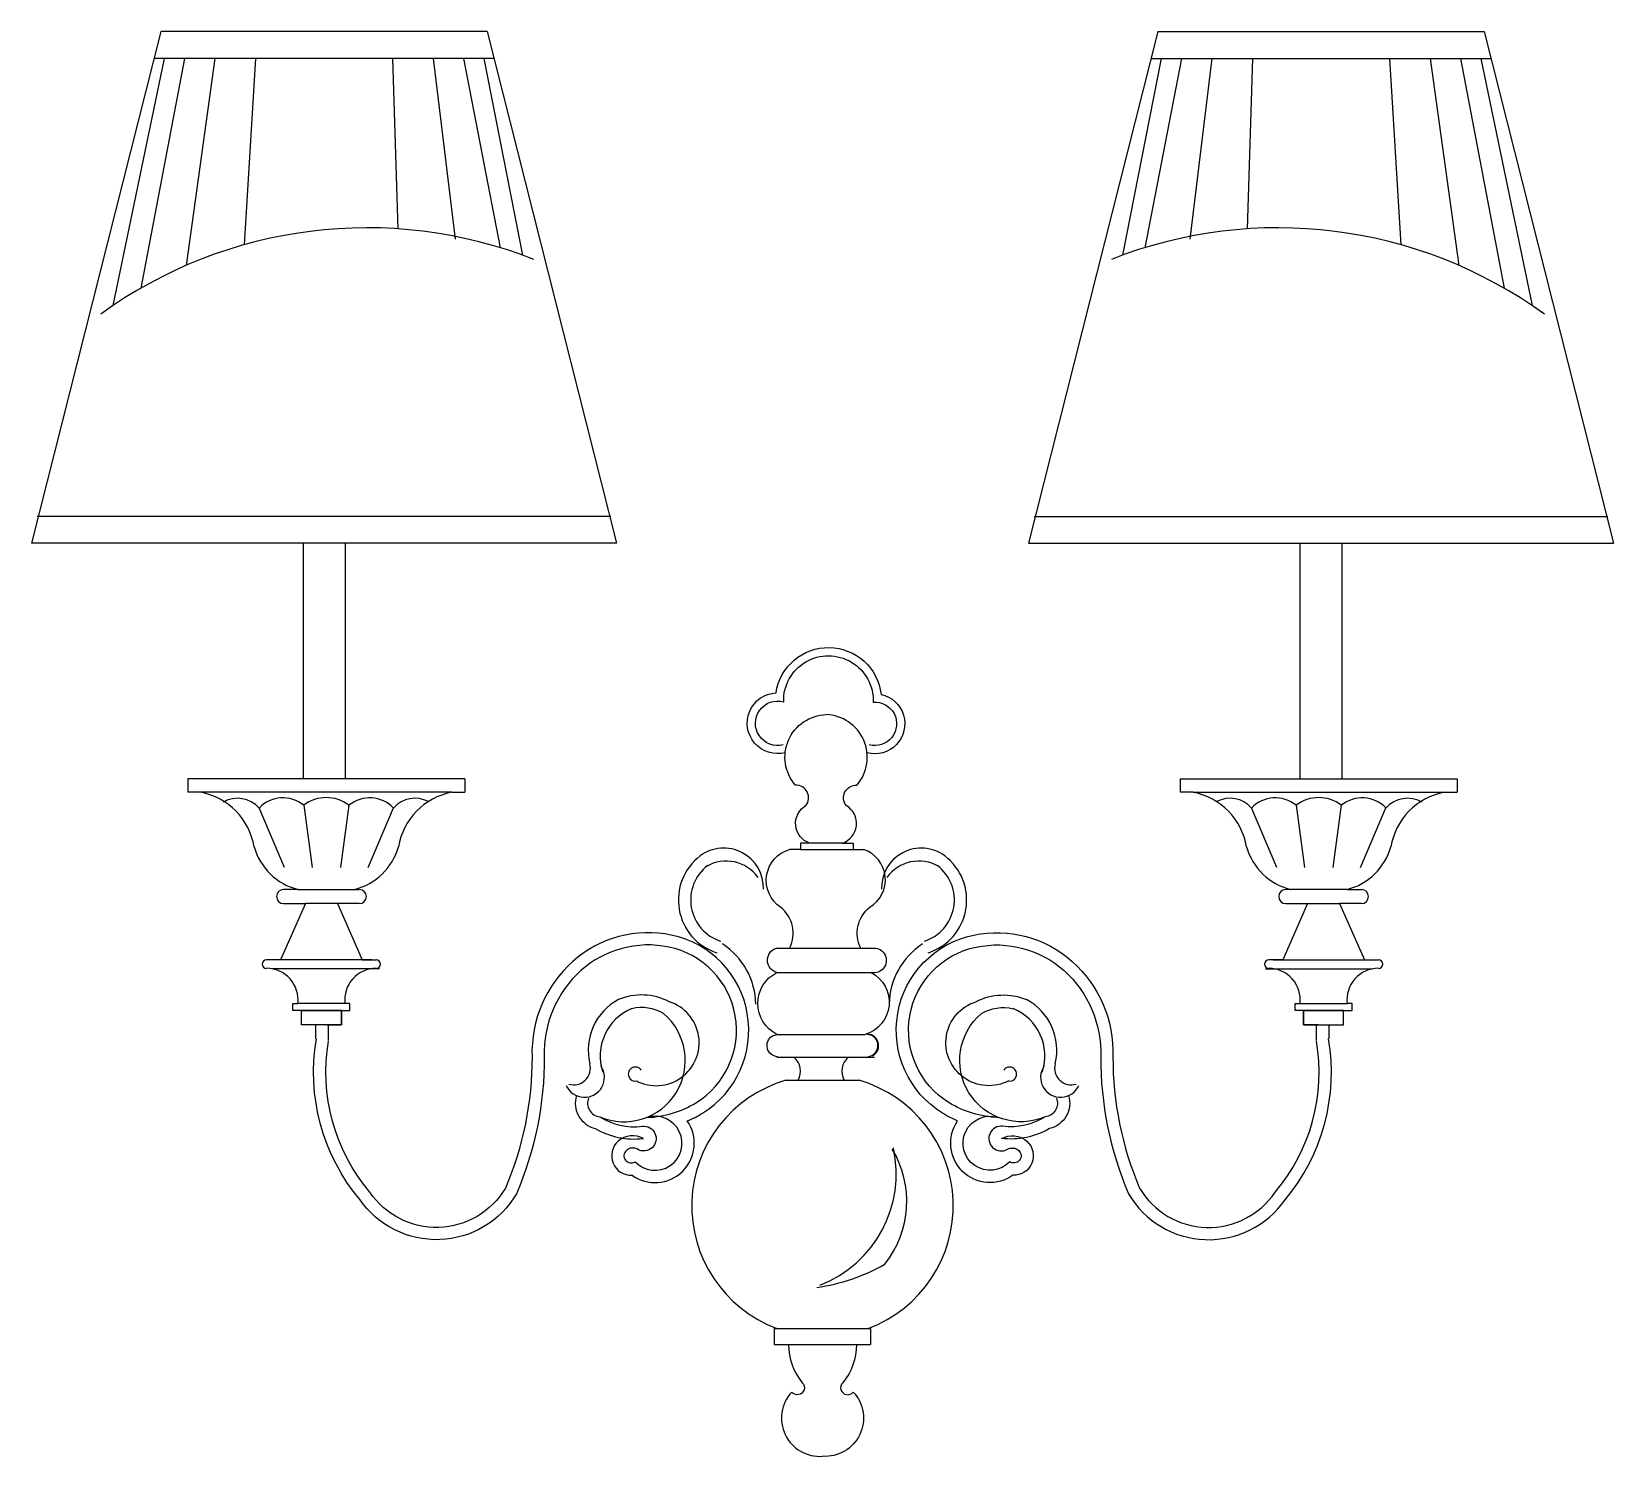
# Model space of a CAD drawing. Extents: x 542 to 829, y 820 to 1079.
import ezdxf

# ---------------------------------------------------------------- set-up
doc = ezdxf.new("R2010")
doc.units = 0
doc.header["$MEASUREMENT"] = 0
for name, color, linetype in [('3', 3, 'CONTINUOUS'), ('4', 4, 'CONTINUOUS'), ('7', 7, 'CONTINUOUS')]:
    doc.layers.add(name, color=color, linetype=linetype)

msp = doc.modelspace()

# ---------------------------------------------------------------- linework, layer by layer
at = {"layer": '3'}
for p, q in [((565.98, 1073.71), (556.65, 1028.81)), ((569.66, 1073.71), (561.7, 1031.95)), ((625.9, 1073.71), (564.13, 1073.71)), ((575.19, 1073.71), (569.94, 1036.1)), ((582.57, 1073.71), (580.47, 1039.85)), ((607.47, 1073.71), (608.43, 1042.75)), ((614.84, 1073.71), (618.85, 1040.9)), ((620.37, 1073.71), (627.04, 1039.32)), ((624.06, 1073.71), (631.07, 1037.97)), ((747.14, 1073.71), (740.13, 1037.97)), ((750.82, 1073.71), (744.16, 1039.32)), ((745.29, 1073.71), (807.06, 1073.71)), ((756.35, 1073.71), (752.35, 1040.9)), ((763.73, 1073.71), (762.76, 1042.75)), ((788.63, 1073.71), (790.72, 1039.85)), ((796, 1073.71), (801.25, 1036.1)), ((801.53, 1073.71), (809.5, 1031.95)), ((805.22, 1073.71), (814.54, 1028.81)), ((647.14, 990.49), (542.89, 990.49)), ((724.05, 990.49), (828.3, 990.49)), ((618.21, 940.35), (572.63, 940.35)), ((752.98, 940.35), (798.57, 940.35)), ((587.81, 926.71), (583.2, 937.5)), ((591.33, 937.99), (592.86, 926.71)), ((599.51, 937.99), (597.98, 926.71)), ((603.03, 926.71), (607.64, 937.5)), ((768.16, 926.71), (763.55, 937.5)), ((771.68, 937.99), (773.22, 926.71)), ((779.87, 937.99), (778.33, 926.71)), ((783.39, 926.71), (788, 937.5)), ((681.57, 929.97), (691.16, 929.97)), ((689.18, 931.11), (683.26, 931.11)), ((590.28, 922.68), (600.56, 922.68)), ((599.22, 920.12), (591.62, 920.12)), ((780.92, 922.68), (770.63, 922.68)), ((771.97, 920.12), (779.58, 920.12)), ((603.72, 909.89), (587.12, 909.89)), ((767.48, 909.89), (784.07, 909.89)), ((605.09, 908.28), (585.64, 908.28)), ((766.11, 908.28), (785.55, 908.28)), ((598.82, 901.96), (590.25, 901.96)), ((590.89, 900.68), (598.17, 900.68)), ((598.17, 900.68), (590.89, 900.68)), ((598.17, 900.68), (598.17, 898.07)), ((772.38, 901.96), (780.95, 901.96)), ((773.02, 900.68), (780.3, 900.68)), ((780.3, 900.68), (773.02, 900.68)), ((773.02, 900.68), (773.02, 898.07)), ((598.17, 898.07), (593.55, 898.07)), ((773.02, 898.07), (777.65, 898.07)), ((677.32, 896.36), (693.38, 896.36)), ((677.32, 892.21), (695.02, 892.21)), ((678.94, 888.02), (692.26, 888.02)), ((676.84, 842.93), (694.35, 842.93)), ((676.84, 839.98), (694.35, 839.98))]:
    msp.add_line(p, q, dxfattribs=at)
for points in [[(661.03, 880.62, 0.037738), (663.77, 882.03, 0.678783), (658.12, 914.41, 0.238147), (640.2, 909.6, 0.221945), (632.81, 892.33, -0.101456), (627.97, 868.38, -0.54721), (603.33, 867.67, -0.221269), (595.83, 895.15)], [(710.16, 880.62, -0.037738), (707.43, 882.03, -0.678783), (713.07, 914.41, -0.238147), (730.99, 909.6, -0.221945), (738.38, 892.33, 0.101456), (743.22, 868.38, 0.54721), (767.87, 867.67, 0.221269), (775.37, 895.15)], [(677.32, 907.59, -0.754476), (677.23, 912.05), (694.94, 912.05, -1.118095), (694.44, 907.59, -0.798791)], [(677.32, 896.36, -0.621615), (677.32, 907.59), (694.44, 907.59, -0.672243), (693.38, 896.36)], [(645.12, 881.36, 0.859169), (656.73, 900.13, 0.194969), (650.94, 901.02)], [(726.07, 881.36, -0.859169), (714.47, 900.13, -0.194969), (720.25, 901.02)], [(677.43, 892.29, -0.719329), (676.43, 896.04, -0.00949), (677.32, 896.36, -0.896803)], [(693.76, 892.29, 0.719329), (694.76, 896.04, 0.00949), (693.88, 896.36, 0.896803)], [(643.08, 884.79, 0.489025), (645.12, 881.36, 0.170543), (652.84, 879.65, -1.387451), (651.98, 875.47, 0.325318), (649.95, 875.26, 0.936804), (651.55, 873.22, 1.808724), (653.7, 881.26, -0.151101)], [(728.11, 884.79, -0.489025), (726.07, 881.36, -0.170543), (718.35, 879.65, 1.387451), (719.21, 875.47, -0.325318), (721.25, 875.26, -0.936804), (719.64, 873.22, -1.808724), (717.5, 881.26, 0.151101)]]:
    msp.add_lwpolyline(points, format="xyb", dxfattribs=at)
for centre, radius, start, end in [((602.85, 960.39), 82.55, 68.4973, 125.9219), ((768.35, 960.39), 82.55, 54.0781, 111.5027), ((579.29, 934.06), 5.2, 41.3469, 119.8031), ((587.53, 933.34), 6, 50.7566, 136.2264), ((595.42, 932.71), 6.68, 52.2122, 127.7878), ((603.31, 933.34), 6, 43.7736, 129.2434), ((611.55, 934.06), 5.2, 62.2087, 138.6531), ((759.65, 934.06), 5.2, 41.3469, 117.7913), ((767.88, 933.34), 6, 50.7566, 136.2264), ((775.77, 932.71), 6.68, 52.2122, 127.7878), ((783.67, 933.34), 6, 43.7736, 129.2434), ((791.9, 934.06), 5.2, 60.1969, 138.6531), ((669.51, 920.78), 7.87, 127.5158, 252.062), ((668.1, 920.7), 7.15, 35.6129, 120.3417), ((703.1, 920.7), 7.15, 59.6583, 144.3871), ((701.69, 920.78), 7.87, 287.938, 52.4842), ((660.11, 901.58), 13.38, 1.0812, 56.9347), ((711.08, 901.58), 13.38, 123.0653, 178.9188), ((654.48, 892.44), 9.29, 112.358, 198.6307), ((716.72, 892.44), 9.29, 341.3693, 67.642), ((693.73, 894.32), 2.07, 296.1208, 99.7507), ((678.32, 889.66), 3.28, 329.8299, 50.8596), ((692.38, 889.66), 3.28, 129.1404, 210.1701), ((642.33, 888.55), 3.63, 203.8661, 34.618), ((728.87, 888.55), 3.63, 145.382, 336.1339), ((677.31, 871), 21.68, 291.1262, 12.5585), ((682.47, 866.02), 18.44, 321.7082, 31.0019), ((679.83, 884.68), 34.62, 277.8196, 299.6212)]:
    msp.add_arc(centre, radius, start, end, dxfattribs=at)
at = {"layer": '4', "color": 4}
for p, q in [((565.37, 1078.59), (541.87, 985.62)), ((624.67, 1078.59), (565.37, 1078.59)), ((624.67, 1078.59), (648.16, 985.62)), ((746.53, 1078.59), (723.03, 985.62)), ((746.53, 1078.59), (805.83, 1078.59)), ((805.83, 1078.59), (829.32, 985.62)), ((648.16, 985.62), (541.87, 985.62)), ((591.2, 985.62), (591.2, 942.79)), ((598.83, 985.62), (598.83, 942.79)), ((723.03, 985.62), (829.32, 985.62)), ((772.36, 985.62), (772.36, 942.79)), ((779.99, 985.62), (779.99, 942.79))]:
    msp.add_line(p, q, dxfattribs=at)
at = {"layer": '7'}
for p, q in [((570.24, 942.79), (570.24, 940.35)), ((620.6, 942.79), (570.24, 942.79)), ((572.63, 940.35), (570.24, 940.35)), ((618.21, 940.35), (620.6, 940.35)), ((620.6, 942.79), (620.6, 940.35)), ((750.59, 942.79), (750.59, 940.35)), ((750.59, 942.79), (800.96, 942.79)), ((752.98, 940.35), (750.59, 940.35)), ((798.57, 940.35), (800.96, 940.35)), ((800.96, 942.79), (800.96, 940.35)), ((681.57, 929.97), (679.59, 929.97)), ((681.57, 931.11), (681.57, 929.97)), ((683.26, 931.11), (681.57, 931.11)), ((689.18, 931.11), (691.16, 931.11)), ((691.16, 931.11), (691.16, 929.97)), ((691.16, 929.97), (693.07, 929.97)), ((591.62, 920.12), (587.12, 909.89)), ((590.28, 922.68), (587.65, 922.68)), ((587.65, 920.12), (591.62, 920.12)), ((601.42, 920.12), (597.45, 920.12)), ((597.45, 920.12), (601.94, 909.89)), ((598.79, 922.68), (601.42, 922.68)), ((773.75, 920.12), (769.25, 909.89)), ((772.41, 922.68), (769.78, 922.68)), ((769.78, 920.12), (773.75, 920.12)), ((783.55, 920.12), (779.58, 920.12)), ((779.58, 920.12), (784.07, 909.89)), ((780.92, 922.68), (783.55, 922.68)), ((587.12, 909.89), (584.56, 909.89)), ((601.94, 909.89), (604.5, 909.89)), ((769.25, 909.89), (766.69, 909.89)), ((784.07, 909.89), (786.63, 909.89)), ((589.35, 900.68), (589.35, 901.96)), ((589.35, 901.96), (590.25, 901.96)), ((590.89, 900.68), (589.35, 900.68)), ((590.89, 898.07), (590.89, 900.68)), ((598.17, 900.68), (599.72, 900.68)), ((598.17, 898.07), (598.17, 900.68)), ((599.72, 901.96), (598.82, 901.96)), ((599.72, 900.68), (599.72, 901.96)), ((771.48, 900.68), (771.48, 901.96)), ((771.48, 901.96), (772.38, 901.96)), ((773.02, 900.68), (771.48, 900.68)), ((773.02, 898.07), (773.02, 900.68)), ((780.3, 900.68), (781.85, 900.68)), ((780.3, 898.07), (780.3, 900.68)), ((781.85, 901.96), (780.95, 901.96)), ((781.85, 900.68), (781.85, 901.96)), ((593.55, 898.07), (590.89, 898.07)), ((593.55, 895.52), (593.55, 898.07)), ((595.52, 898.07), (598.17, 898.07)), ((595.81, 895.22), (595.81, 898.07)), ((775.68, 898.07), (773.02, 898.07)), ((775.38, 895.22), (775.38, 898.07)), ((777.65, 898.07), (780.3, 898.07)), ((777.65, 895.52), (777.65, 898.07)), ((676.84, 842.93), (676.84, 839.98)), ((694.35, 842.93), (694.35, 839.98)), ((694.35, 842.93), (694.35, 839.98))]:
    msp.add_line(p, q, dxfattribs=at)
for points in [[(678.85, 947.55, -1.106446), (677.15, 958.42, -0.878194), (696.24, 958.12, -1.028415), (693.69, 947.54)], [(678.47, 948.99, -1.307824), (678.54, 956.78, -1.032954), (694.81, 956.73, -1.187234), (694.08, 948.98, -1.187234)], [(683.26, 931.11, -0.64382), (682.58, 937.93, 0.64731), (680.67, 941.65, -0.631194), (686.25, 954.47, -67.176547)], [(689.18, 931.11, 0.650359), (689.92, 937.93, -0.64731), (691.83, 941.65, 0.631194), (686.25, 954.47)], [(679.62, 912.05, 0.358033), (677.98, 919.45, -0.634566), (679.59, 929.97, -0.886541)], [(692.55, 912.05, -0.358033), (694.19, 919.45, 0.638338), (693.07, 929.97, 0.88617)], [(653.7, 881.26, 0.129902), (662.6, 883.94, 0.678783), (657.67, 912.22, 0.238147), (641.69, 907.94, 0.221945), (635.04, 892.33, -0.102061), (629.97, 867.37, -0.548007), (601.55, 866.31, -0.220442), (593.62, 895.53, -0.220442)], [(717.5, 881.26, -0.129902), (708.6, 883.94, -0.678783), (713.53, 912.22, -0.238147), (729.5, 907.94, -0.221945), (736.15, 892.33, 0.102061), (741.23, 867.37, 0.548007), (769.65, 866.31, 0.220442), (777.57, 895.53, 0.220442)], [(651.74, 887.93, 1.093482), (657.73, 902.28, 0.223407), (648.5, 902.68)], [(719.45, 887.93, -1.093482), (713.47, 902.28, -0.223407), (722.69, 902.68)], [(640.87, 885.23, 0.428877), (644.31, 879.25, 0.161955), (653.06, 877.43, 0.322299), (648.45, 876.92, 0.704536), (650.98, 870.76, 0.841133), (661.03, 880.62, 1.61364)], [(730.32, 885.23, -0.428877), (726.88, 879.25, -0.161955), (718.13, 877.43, -0.322299), (722.74, 876.92, -0.704536), (720.21, 870.76, -0.841133), (710.16, 880.62, -1.61364)], [(679.44, 839.98, 0.181467), (681.93, 833.05, -1.060219), (680.01, 831.35, 0.682309), (685.6, 819.69, 76.169819)], [(691.75, 839.98, -0.181467), (689.27, 833.05, 1.060219), (691.18, 831.35, -0.682309), (685.6, 819.69, -76.169819)]]:
    msp.add_lwpolyline(points, format="xyb", dxfattribs=at)
for centre, radius, start, end in [((570.33, 928.43), 12.14, 9.4212, 79.0806), ((620.51, 928.43), 12.14, 100.9194, 170.5788), ((750.68, 928.43), 12.14, 9.4212, 79.0806), ((800.87, 928.43), 12.14, 100.9194, 170.5788), ((593.01, 933.48), 11.13, 195.9414, 255.7755), ((597.83, 933.48), 11.13, 284.2245, 344.0586), ((669.51, 920.78), 10.1, 127.5158, 252.062), ((667.64, 922.98), 7.22, 357.9003, 126.4025), ((703.55, 922.98), 7.22, 53.5975, 182.0997), ((703.55, 922.98), 7.22, 53.5975, 182.0997), ((701.69, 920.78), 10.1, 287.938, 52.4842), ((701.69, 920.78), 10.1, 287.938, 52.4842), ((773.37, 933.48), 11.13, 195.9414, 255.7755), ((778.18, 933.48), 11.13, 284.2245, 344.0586), ((703.1, 920.7), 7.15, 59.6583, 144.3871), ((701.69, 920.78), 7.87, 287.938, 52.4842), ((587.65, 921.4), 1.28, 90, 270), ((601.42, 921.4), 1.28, 270, 90), ((769.78, 921.4), 1.28, 90, 270), ((783.55, 921.4), 1.28, 270, 90), ((711.08, 901.58), 13.38, 123.0653, 178.9188), ((584.56, 909.12), 0.768, 90, 270), ((584.56, 902.63), 5.73, 353.2606, 90), ((604.5, 902.63), 5.73, 90, 186.7394), ((604.5, 909.12), 0.768, 270, 90), ((766.69, 909.12), 0.768, 90, 270), ((766.69, 902.63), 5.73, 353.2606, 90), ((786.63, 902.63), 5.73, 90, 186.7394), ((786.63, 909.12), 0.768, 270, 90), ((653.51, 893.46), 10.49, 118.5093, 193.4442), ((717.69, 893.46), 10.49, 346.5558, 61.4907), ((640.38, 890.22), 3.03, 252.9016, 15.3867), ((651.59, 889.15), 1.28, 32.5433, 286.3208), ((719.6, 889.15), 1.28, 253.6792, 147.4567), ((730.81, 890.22), 3.03, 164.6133, 287.0984), ((685.6, 865.2), 23.77, 106.2747, 249.5729), ((685.6, 865.2), 23.77, 290.4271, 73.7253)]:
    msp.add_arc(centre, radius, start, end, dxfattribs=at)

doc.saveas('drawing.dxf')
